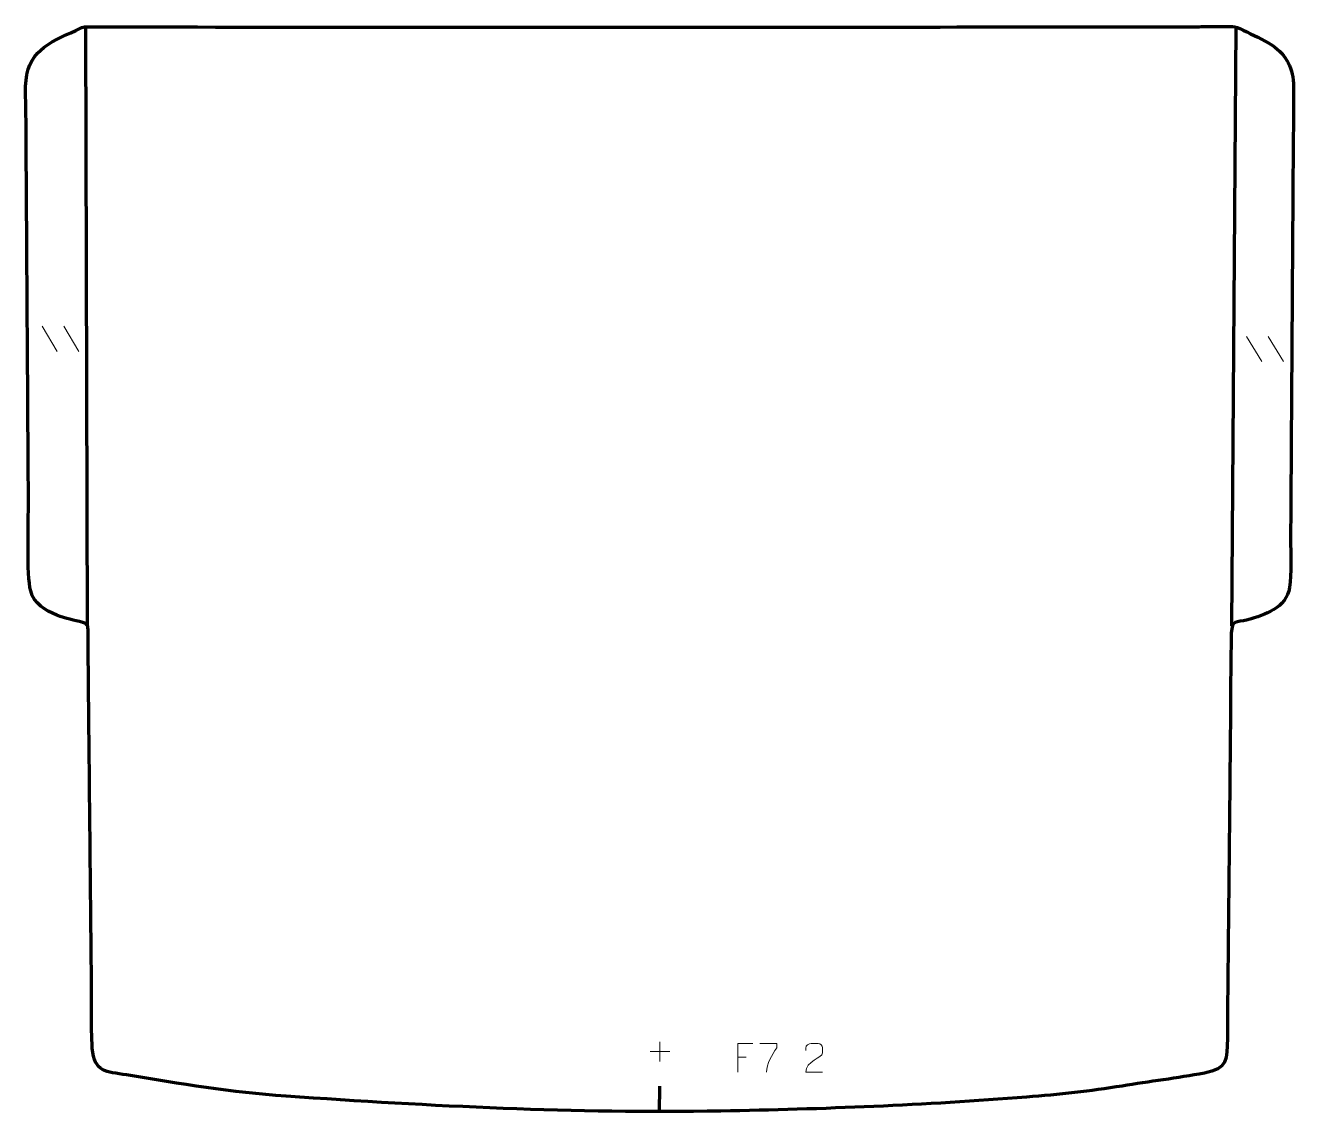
# Model space of a CAD drawing. Header units: millimetres. Extents: x 858 to 1963, y -89 to 859.
import ezdxf

# ---------------------------------------------------------------- set-up
doc = ezdxf.new("R2010")
doc.units = ezdxf.units.MM
doc.header["$MEASUREMENT"] = 0
doc.layers.add('layer 2', color=7, linetype='Continuous')
doc.layers.add('layer 3', color=7, linetype='Continuous')

msp = doc.modelspace()

# ---------------------------------------------------------------- linework, layer by layer
at = {"layer": 'layer 2', "color": 142, "lineweight": 158}
for points in [[(910.2905, 858.159), (910.2905, 858.159), (911.6487, 336.7446), (911.6487, 336.7446)], [(1912.9772, 858.1612), (1912.9772, 858.1612), (1909.1854, 336.1371), (1909.1854, 336.1371)], [(1410.6242, -87.8149), (1410.6242, -87.8149), (1410.8892, -64.8879), (1410.8892, -64.8879)]]:
    msp.add_open_spline(points, degree=3, dxfattribs=at)
at = {"layer": 'layer 2', "color": 142, "lineweight": 9}
for points in [[(872.287, 597.096), (872.287, 597.096), (885.4469, 575.2296), (885.4469, 575.2296)], [(872.287, 597.096), (872.287, 597.096), (885.4469, 575.2296), (885.4469, 575.2296)], [(891.1578, 597.096), (891.1578, 597.096), (904.3178, 575.2296), (904.3178, 575.2296)], [(891.1578, 597.096), (891.1578, 597.096), (904.3178, 575.2296), (904.3178, 575.2296)], [(1922.259, 588.2775), (1922.259, 588.2775), (1935.4189, 566.4111), (1935.4189, 566.4111)], [(1922.259, 588.2775), (1922.259, 588.2775), (1935.4189, 566.4111), (1935.4189, 566.4111)], [(1941.1298, 588.2775), (1941.1298, 588.2775), (1954.2898, 566.4111), (1954.2898, 566.4111)], [(1941.1298, 588.2775), (1941.1298, 588.2775), (1954.2898, 566.4111), (1954.2898, 566.4111)], [(1410.8892, -26.3115), (1410.8892, -26.3115), (1410.8892, -43.4643), (1410.8892, -43.4643)], [(1402.3128, -34.8879), (1402.3128, -34.8879), (1419.4656, -34.8879), (1419.4656, -34.8879)], [(1478.846, -39.8012), (1478.846, -39.8012), (1486.0141, -39.8012), (1486.0141, -39.8012)]]:
    msp.add_open_spline(points, degree=3, dxfattribs=at)
for points, knots in [([(1491.72, -27.9215), (1491.72, -27.9215), (1478.846, -27.9215), (1478.846, -27.9215), (1478.846, -27.9215), (1478.846, -27.9215), (1478.846, -52.8751), (1478.846, -52.8751)], [0, 0, 0, 0, 0.333333333, 0.333333333, 0.333333333, 0.333333333, 1, 1, 1, 1]), ([(1497.875, -27.919), (1497.875, -27.919), (1512.6911, -27.919), (1512.6911, -27.919), (1512.6911, -27.919), (1512.6908, -29.1686), (1512.6908, -30.4182), (1512.6911, -31.668), (1512.6911, -31.668), (1508.6967, -37.6651), (1503.7815, -45.4987), (1503.7815, -52.8775)], [0, 0, 0, 0, 0.25, 0.25, 0.25, 0.25, 0.5, 0.5, 0.5, 0.5, 1, 1, 1, 1]), ([(1552.6545, -52.8854), (1547.7401, -52.8851), (1542.8257, -52.8851), (1537.9116, -52.8854), (1537.9116, -52.8854), (1537.9116, -42.9531), (1552.5626, -40.3119), (1552.6545, -36.0016), (1552.6545, -36.0016), (1552.6542, -34.5775), (1552.6542, -33.1538), (1552.6545, -31.7305), (1552.6545, -31.7305), (1552.6376, -29.6534), (1550.5148, -27.9286), (1548.8438, -27.9113), (1548.8438, -27.9113), (1546.7706, -27.9117), (1544.6977, -27.9117), (1542.6253, -27.9113), (1542.6253, -27.9113), (1540.8032, -27.8948), (1537.9785, -29.6869), (1537.9116, -31.7805), (1537.9116, -31.7805), (1537.9116, -31.7805), (1537.9116, -33.8353), (1537.9116, -33.8353)], [0, 0, 0, 0, 0.125, 0.125, 0.125, 0.125, 0.25, 0.25, 0.25, 0.25, 0.375, 0.375, 0.375, 0.375, 0.5, 0.5, 0.5, 0.5, 0.625, 0.625, 0.625, 0.625, 0.75, 0.75, 0.75, 0.75, 1, 1, 1, 1])]:
    msp.add_open_spline(points, degree=3, knots=knots, dxfattribs=at)
at = {"layer": 'layer 3', "color": 242, "lineweight": 158}
msp.add_open_spline([(1410.6242, 857.6322), (1245.405, 857.8057), (1080.1301, 857.5531), (914.9185, 858.1567), (914.9185, 858.1567), (907.0276, 858.1855), (908.9503, 858.4715), (901.6376, 854.9871), (901.6376, 854.9871), (877.8892, 843.8767), (858.7201, 836.4027), (857.9614, 806.3013), (857.9614, 806.3013), (857.7518, 797.9847), (858.2093, 788.8118), (858.3002, 780.3753), (858.3002, 780.3753), (858.4913, 762.6305), (858.5081, 744.8837), (858.6216, 727.1383), (858.6216, 727.1383), (858.8262, 695.7121), (859.0309, 664.286), (859.2356, 632.8598), (859.2356, 632.8598), (859.3576, 614.1311), (859.4795, 595.4024), (859.6015, 576.6737), (859.6015, 576.6737), (859.6408, 570.6424), (859.6801, 564.6111), (859.7194, 558.5798), (859.7194, 558.5798), (859.9675, 520.4875), (860.2156, 482.3952), (860.4636, 444.3029), (860.4636, 444.3029), (860.4979, 427.335), (858.6872, 380.2814), (862.3824, 366.5973), (862.3824, 366.5973), (865.4479, 355.2453), (874.9642, 349.5902), (885.2489, 345.3794), (885.2489, 345.3794), (893.358, 342.0594), (899.9624, 341.2961), (907.9533, 338.9384), (907.9533, 338.9384), (913.1878, 337.394), (912.281, 334.523), (912.4221, 329.6178), (912.4221, 329.6178), (912.5788, 324.1717), (912.4777, 318.714), (912.5089, 313.2647), (912.5089, 313.2647), (912.6362, 300.556), (912.7634, 287.8473), (912.8907, 275.1385), (912.8907, 275.1385), (913.0815, 256.0755), (913.2724, 237.0124), (913.4633, 217.9493), (913.4633, 217.9493), (913.5905, 205.2406), (913.7178, 192.5319), (913.845, 179.8232), (913.845, 179.8232), (914.0327, 161.0778), (914.2204, 142.3324), (914.4081, 123.5871), (914.4081, 123.5871), (914.4717, 117.2327), (914.5354, 110.8784), (914.599, 104.524), (914.599, 104.524), (914.7262, 91.8153), (914.8535, 79.1066), (914.9807, 66.3979), (914.9807, 66.3979), (915.1048, 54.0069), (915.2288, 41.6159), (915.3529, 29.2249), (915.3529, 29.2249), (915.5337, 9.0651), (915.0178, -11.7828), (916.0221, -31.8497), (916.0221, -31.8497), (918.1324, -53.2088), (927.574, -52.2412), (945.9349, -55.2622), (945.9349, -55.2622), (992.6696, -62.9259), (1037.6964, -70.4406), (1085.0702, -73.7227), (1085.0702, -73.7227), (1211.8043, -82.5505), (1336.8083, -88.9256), (1463.9397, -86.705), (1463.9397, -86.705), (1552.8612, -85.1518), (1641.8047, -81.546), (1730.4719, -74.5411), (1730.4719, -74.5411), (1758.4046, -72.3298), (1786.0194, -69.4301), (1813.6791, -64.8661), (1813.6791, -64.8661), (1837.4443, -60.9759), (1861.8609, -58.0879), (1885.4336, -53.5791), (1885.4336, -53.5791), (1905.5866, -49.7244), (1905.1866, -41.9007), (1905.4579, -23.2102), (1905.4579, -23.2102), (1905.5456, -17.171), (1905.4985, -11.129), (1905.5519, -5.0887), (1905.5519, -5.0887), (1905.7396, 13.6567), (1905.9273, 32.402), (1906.115, 51.1474), (1906.115, 51.1474), (1906.2391, 63.5384), (1906.3631, 75.9294), (1906.4872, 88.3204), (1906.4872, 88.3204), (1906.8658, 126.1288), (1907.2443, 163.9372), (1907.6229, 201.7457), (1907.6229, 201.7457), (1907.7406, 213.5012), (1907.8583, 225.2568), (1907.976, 237.0124), (1907.976, 237.0124), (1908.2829, 267.8742), (1908.235, 298.9486), (1908.8608, 329.7786), (1908.8608, 329.7786), (1909.7471, 341.8302), (1912.4528, 338.5005), (1923.2644, 341.3361), (1923.2644, 341.3361), (1938.0679, 345.4332), (1956.9452, 351.9579), (1959.6167, 369.3916), (1959.6167, 369.3916), (1961.5278, 381.8634), (1960.4888, 398.9023), (1960.5739, 411.9238), (1960.5739, 411.9238), (1960.7605, 440.4932), (1960.9459, 469.0627), (1961.1321, 497.6321), (1961.1321, 497.6321), (1961.1321, 497.6321), (1961.1383, 498.5844), (1961.1383, 498.5844), (1961.1383, 498.5844), (1961.221, 511.2818), (1961.3037, 523.9793), (1961.3864, 536.6767), (1961.3864, 536.6767), (1961.4649, 548.7393), (1961.5435, 560.8019), (1961.6221, 572.8644), (1961.6221, 572.8644), (1961.7378, 590.6409), (1961.8536, 608.4173), (1961.9694, 626.1937), (1961.9694, 626.1937), (1962.1761, 657.9373), (1962.3829, 689.6809), (1962.5896, 721.4245), (1962.5896, 721.4245), (1962.779, 749.6868), (1963.2378, 777.955), (1963.1515, 806.2176), (1963.1515, 806.2176), (1963.106, 821.0882), (1957.1594, 833.7464), (1944.6072, 841.9818), (1944.6072, 841.9818), (1936.8331, 847.0823), (1927.5035, 850.9885), (1919.15, 855.1765), (1919.15, 855.1765), (1911.1208, 859.3114), (1908.8504, 858.3889), (1899.9745, 858.3476), (1899.9745, 858.3476), (1895.5385, 858.3269), (1891.102, 858.2444), (1886.6656, 858.2103), (1886.6656, 858.2103), (1881.4563, 858.1824), (1876.2439, 858.1297), (1871.035, 858.117), (1871.035, 858.117), (1717.5647, 857.9554), (1564.0945, 857.7938), (1410.6242, 857.6322)], degree=3, knots=[0, 0, 0, 0, 0.019230769, 0.019230769, 0.019230769, 0.019230769, 0.038461538, 0.038461538, 0.038461538, 0.038461538, 0.057692308, 0.057692308, 0.057692308, 0.057692308, 0.076923077, 0.076923077, 0.076923077, 0.076923077, 0.096153846, 0.096153846, 0.096153846, 0.096153846, 0.115384615, 0.115384615, 0.115384615, 0.115384615, 0.134615385, 0.134615385, 0.134615385, 0.134615385, 0.153846154, 0.153846154, 0.153846154, 0.153846154, 0.173076923, 0.173076923, 0.173076923, 0.173076923, 0.192307692, 0.192307692, 0.192307692, 0.192307692, 0.211538462, 0.211538462, 0.211538462, 0.211538462, 0.230769231, 0.230769231, 0.230769231, 0.230769231, 0.25, 0.25, 0.25, 0.25, 0.269230769, 0.269230769, 0.269230769, 0.269230769, 0.288461538, 0.288461538, 0.288461538, 0.288461538, 0.307692308, 0.307692308, 0.307692308, 0.307692308, 0.326923077, 0.326923077, 0.326923077, 0.326923077, 0.346153846, 0.346153846, 0.346153846, 0.346153846, 0.365384615, 0.365384615, 0.365384615, 0.365384615, 0.384615385, 0.384615385, 0.384615385, 0.384615385, 0.403846154, 0.403846154, 0.403846154, 0.403846154, 0.423076923, 0.423076923, 0.423076923, 0.423076923, 0.442307692, 0.442307692, 0.442307692, 0.442307692, 0.461538462, 0.461538462, 0.461538462, 0.461538462, 0.480769231, 0.480769231, 0.480769231, 0.480769231, 0.5, 0.5, 0.5, 0.5, 0.519230769, 0.519230769, 0.519230769, 0.519230769, 0.538461538, 0.538461538, 0.538461538, 0.538461538, 0.557692308, 0.557692308, 0.557692308, 0.557692308, 0.576923077, 0.576923077, 0.576923077, 0.576923077, 0.596153846, 0.596153846, 0.596153846, 0.596153846, 0.615384615, 0.615384615, 0.615384615, 0.615384615, 0.634615385, 0.634615385, 0.634615385, 0.634615385, 0.653846154, 0.653846154, 0.653846154, 0.653846154, 0.673076923, 0.673076923, 0.673076923, 0.673076923, 0.692307692, 0.692307692, 0.692307692, 0.692307692, 0.711538462, 0.711538462, 0.711538462, 0.711538462, 0.730769231, 0.730769231, 0.730769231, 0.730769231, 0.75, 0.75, 0.75, 0.75, 0.769230769, 0.769230769, 0.769230769, 0.769230769, 0.788461538, 0.788461538, 0.788461538, 0.788461538, 0.807692308, 0.807692308, 0.807692308, 0.807692308, 0.826923077, 0.826923077, 0.826923077, 0.826923077, 0.846153846, 0.846153846, 0.846153846, 0.846153846, 0.865384615, 0.865384615, 0.865384615, 0.865384615, 0.884615385, 0.884615385, 0.884615385, 0.884615385, 0.903846154, 0.903846154, 0.903846154, 0.903846154, 0.923076923, 0.923076923, 0.923076923, 0.923076923, 0.942307692, 0.942307692, 0.942307692, 0.942307692, 0.961538462, 0.961538462, 0.961538462, 0.961538462, 1, 1, 1, 1], dxfattribs=at)

doc.saveas('drawing.dxf')
